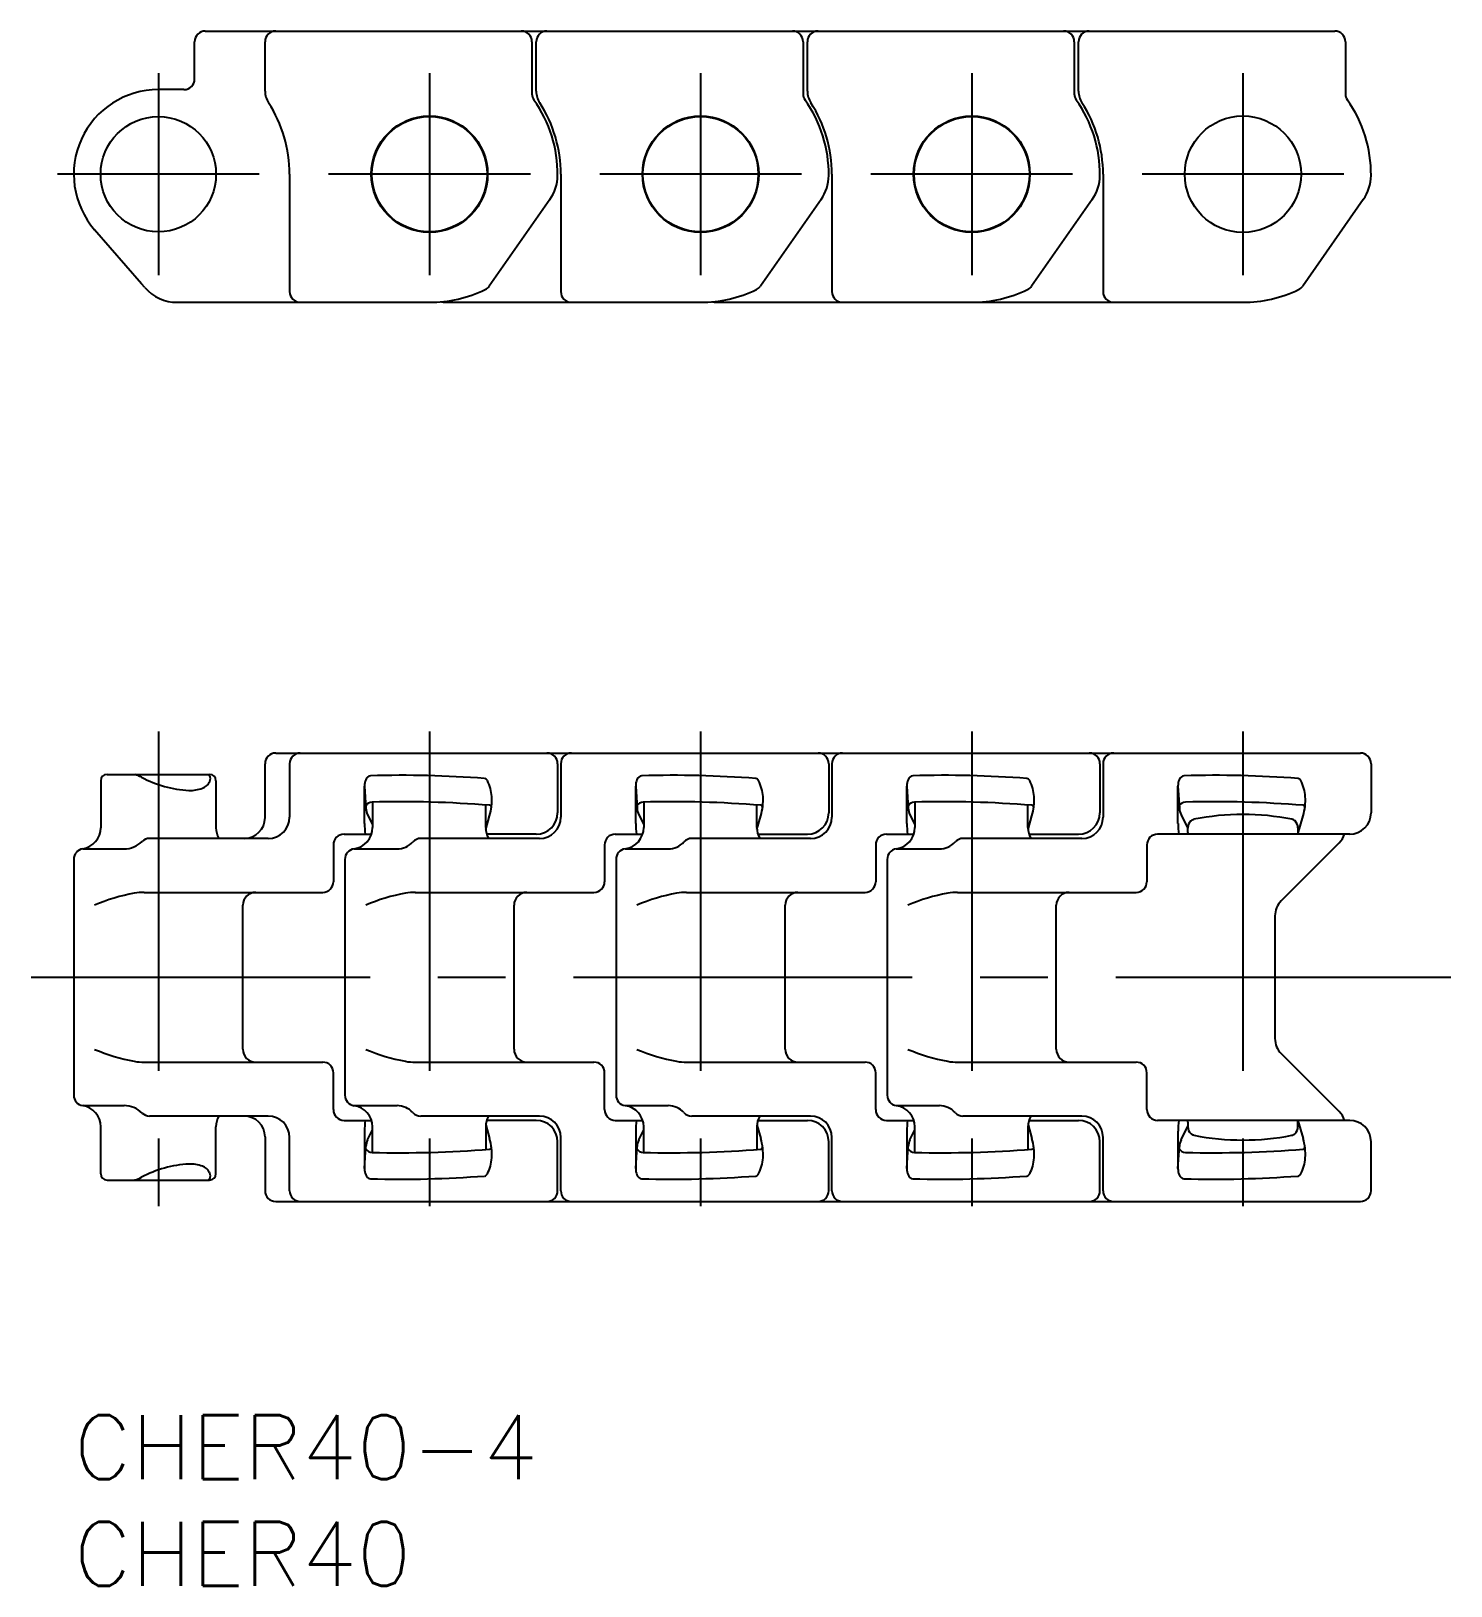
# Model space of a CAD drawing. Extents: x -2 to 64.5, y -8 to 64.8.
import ezdxf

# ---------------------------------------------------------------- set-up
doc = ezdxf.new("R2010")
doc.units = 0
doc.header["$LTSCALE"] = 0.5
doc.linetypes.add('CENTER', pattern=[50.8, 31.75, -6.35, 6.35, -6.35])
for name, color, linetype in [('MSM_CENTER', 1, 'CENTER'), ('MSM_CONTINUOUS', 7, 'CONTINUOUS'), ('MSM_PART_NUMBER', 7, 'CONTINUOUS')]:
    doc.layers.add(name, color=color, linetype=linetype)
doc.styles.get("Standard").update_dxf_attribs({"font": 'txt.shx', "height": 3, "bigfont": 'bigfont.shx'})

# ---------------------------------------------------------------- blocks, each defined once
blk = doc.blocks.new('*U11')
at = {"layer": 'MSM_PART_NUMBER'}
blk.add_text('CHER40-4', height=3, dxfattribs=at).set_placement((0, -3))
blk = doc.blocks.new('*U12')
at = {"layer": 'MSM_PART_NUMBER'}
blk.add_text('CHER40', height=3, dxfattribs=at).set_placement((0, -8))

msp = doc.modelspace()

# ---------------------------------------------------------------- linework, layer by layer
at = {"layer": 'MSM_CENTER'}
for p, q in [((3.96, 62.828), (3.96, 53.378)), ((16.66, 62.828), (16.66, 53.378)), ((29.36, 62.828), (29.36, 53.378)), ((42.06, 62.828), (42.06, 53.378)), ((54.76, 62.828), (54.76, 53.378)), ((8.685, 58.103), (-0.765, 58.103)), ((21.385, 58.103), (11.935, 58.103)), ((34.085, 58.103), (24.635, 58.103)), ((46.785, 58.103), (37.335, 58.103)), ((59.485, 58.103), (50.035, 58.103)), ((3.96, 32), (3.96, 9)), ((16.66, 32), (16.66, 9)), ((29.36, 32), (29.36, 9)), ((42.06, 32), (42.06, 9)), ((54.76, 32), (54.76, 9)), ((-2, 20.5), (64.501, 20.5))]:
    msp.add_line(p, q, dxfattribs=at)
at = {"layer": 'MSM_CONTINUOUS'}
for p, q in [((6.16, 64.803), (59.06, 64.803)), ((5.66, 62.563), (5.66, 64.303)), ((8.96, 61.992), (8.96, 64.303)), ((21.46, 64.303), (21.46, 61.866)), ((21.66, 61.992), (21.66, 64.303)), ((34.16, 64.303), (34.16, 61.866)), ((34.36, 61.992), (34.36, 64.303)), ((46.86, 64.303), (46.86, 61.866)), ((47.06, 61.992), (47.06, 64.303)), ((59.56, 64.303), (59.56, 61.866)), ((5.16, 62.063), (3.96, 62.063)), ((10.11, 58.103), (10.11, 52.603)), ((22.81, 58.103), (22.81, 52.603)), ((35.51, 58.103), (35.51, 52.603)), ((48.21, 58.103), (48.21, 52.603)), ((22.298, 56.915), (19.461, 52.864)), ((34.998, 56.915), (32.161, 52.864)), ((47.698, 56.915), (44.861, 52.864)), ((60.398, 56.915), (57.561, 52.864)), ((3.171, 52.975), (0.971, 55.505)), ((3.331, 52.791), (3.171, 52.975)), ((4.84, 52.103), (16.66, 52.103)), ((17.54, 52.103), (29.36, 52.103)), ((30.24, 52.103), (54.76, 52.103)), ((9.46, 31), (60.26, 31)), ((1.56, 30), (6.36, 30)), ((2.727, 30), (2.861, 29.987)), ((2.727, 30), (2.861, 29.987)), ((8.96, 27.98), (8.96, 30.5)), ((10.11, 30.5), (10.11, 28)), ((22.66, 30.5), (22.66, 28.2)), ((22.81, 30.5), (22.81, 28)), ((35.36, 30.5), (35.36, 28.2)), ((35.51, 30.5), (35.51, 28)), ((48.06, 30.5), (48.06, 28.2)), ((48.21, 30.5), (48.21, 28)), ((60.76, 30.5), (60.76, 28.2)), ((60.76, 30.5), (60.76, 28.2)), ((1.26, 29.7), (1.26, 27.5)), ((6.66, 29.7), (6.66, 27.5)), ((13.618, 27.705), (13.618, 29.452)), ((13.618, 29.452), (13.682, 28.419)), ((26.318, 27.705), (26.318, 29.452)), ((26.318, 29.452), (26.382, 28.419)), ((39.018, 27.705), (39.018, 29.452)), ((39.018, 29.452), (39.082, 28.419)), ((51.718, 27.705), (51.718, 29.452)), ((51.718, 29.452), (51.782, 28.419)), ((13.993, 28.701), (13.993, 27.505)), ((19.293, 27.505), (19.293, 28.57)), ((26.693, 28.701), (26.693, 27.505)), ((31.993, 27.505), (31.993, 28.57)), ((39.393, 28.701), (39.393, 27.505)), ((44.693, 27.505), (44.693, 28.57)), ((13.764, 28.112), (13.993, 27.649)), ((19.297, 27.415), (19.475, 28.052)), ((26.464, 28.112), (26.693, 27.649)), ((31.997, 27.415), (32.175, 28.052)), ((39.164, 28.112), (39.393, 27.649)), ((44.697, 27.415), (44.875, 28.052)), ((51.864, 28.112), (52.183, 27.469)), ((57.337, 27.2), (57.575, 28.052)), ((9.11, 27), (3.548, 27)), ((12.66, 27.2), (13.946, 27.2)), ((21.81, 27), (16.248, 27)), ((21.66, 27.2), (19.341, 27.2)), ((25.36, 27.2), (26.646, 27.2)), ((34.51, 27), (28.948, 27)), ((32.041, 27.2), (34.36, 27.2)), ((38.06, 27.2), (39.346, 27.2)), ((47.21, 27), (41.648, 27)), ((44.741, 27.2), (47.06, 27.2)), ((59.76, 27.2), (50.76, 27.2)), ((52.183, 27.278), (52.178, 27.2)), ((52.183, 27.278), (52.183, 27.498)), ((57.337, 27.498), (57.337, 27.2)), ((0.42, 26.513), (2.357, 26.513)), ((12.16, 26.7), (12.16, 24.975)), ((13.12, 26.513), (15.142, 26.513)), ((24.86, 26.7), (24.86, 24.975)), ((25.82, 26.513), (27.842, 26.513)), ((37.56, 26.7), (37.56, 24.975)), ((38.52, 26.513), (40.542, 26.513)), ((50.26, 26.7), (50.26, 24.975)), ((56.553, 24.076), (59.267, 26.79)), ((0, 26.019), (0, 14.981)), ((12.7, 26.019), (12.7, 14.981)), ((25.4, 26.019), (25.4, 14.981)), ((38.1, 26.019), (38.1, 14.981)), ((3.297, 24.475), (11.66, 24.475)), ((12.7, 24.475), (12.7, 24.475)), ((15.997, 24.475), (24.36, 24.475)), ((25.4, 24.475), (25.4, 24.475)), ((28.697, 24.475), (37.06, 24.475)), ((38.1, 24.475), (38.1, 24.475)), ((41.397, 24.475), (49.76, 24.475)), ((7.92, 17.125), (7.92, 23.875)), ((20.62, 17.125), (20.62, 23.875)), ((33.32, 17.125), (33.32, 23.875)), ((46.02, 17.125), (46.02, 23.875)), ((56.26, 23.369), (56.26, 17.631)), ((56.553, 16.924), (59.267, 14.21)), ((3.297, 16.525), (11.66, 16.525)), ((12.16, 14.3), (12.16, 16.025)), ((12.7, 16.525), (12.7, 16.525)), ((15.997, 16.525), (24.36, 16.525)), ((24.86, 14.3), (24.86, 16.025)), ((25.4, 16.525), (25.4, 16.525)), ((28.697, 16.525), (37.06, 16.525)), ((37.56, 14.3), (37.56, 16.025)), ((38.1, 16.525), (38.1, 16.525)), ((41.397, 16.525), (49.76, 16.525)), ((50.26, 14.3), (50.26, 16.025)), ((0.42, 14.487), (2.357, 14.487)), ((9.11, 14), (3.548, 14)), ((13.12, 14.487), (15.142, 14.487)), ((21.81, 14), (16.248, 14)), ((25.82, 14.487), (27.842, 14.487)), ((34.51, 14), (28.948, 14)), ((38.52, 14.487), (40.542, 14.487)), ((47.21, 14), (41.648, 14)), ((1.26, 11.3), (1.26, 13.5)), ((6.66, 11.3), (6.66, 13.5)), ((12.66, 13.8), (13.946, 13.8)), ((13.618, 13.295), (13.618, 11.548)), ((13.764, 12.888), (13.993, 13.351)), ((13.993, 12.299), (13.993, 13.495)), ((19.293, 13.495), (19.293, 12.43)), ((19.297, 13.585), (19.475, 12.948)), ((21.66, 13.8), (19.341, 13.8)), ((25.36, 13.8), (26.646, 13.8)), ((26.318, 13.295), (26.318, 11.548)), ((26.464, 12.888), (26.693, 13.351)), ((26.693, 12.299), (26.693, 13.495)), ((31.993, 13.495), (31.993, 12.43)), ((31.997, 13.585), (32.175, 12.948)), ((32.041, 13.8), (34.36, 13.8)), ((38.06, 13.8), (39.346, 13.8)), ((39.018, 13.295), (39.018, 11.548)), ((39.164, 12.888), (39.393, 13.351)), ((39.393, 12.299), (39.393, 13.495)), ((44.693, 13.495), (44.693, 12.43)), ((44.697, 13.585), (44.875, 12.948)), ((44.741, 13.8), (47.06, 13.8)), ((59.76, 13.8), (50.76, 13.8)), ((51.718, 13.295), (51.718, 11.548)), ((51.864, 12.888), (52.183, 13.531)), ((52.183, 13.722), (52.178, 13.8)), ((52.183, 13.722), (52.183, 13.502)), ((57.337, 13.502), (57.337, 13.8)), ((57.337, 13.8), (57.575, 12.948)), ((8.96, 13.02), (8.96, 10.5)), ((10.11, 10.5), (10.11, 13)), ((13.618, 11.548), (13.682, 12.581)), ((22.66, 10.5), (22.66, 12.8)), ((22.81, 10.5), (22.81, 13)), ((26.318, 11.548), (26.382, 12.581)), ((35.36, 10.5), (35.36, 12.8)), ((35.51, 10.5), (35.51, 13)), ((39.018, 11.548), (39.082, 12.581)), ((48.06, 10.5), (48.06, 12.8)), ((48.21, 10.5), (48.21, 13)), ((51.718, 11.548), (51.782, 12.581)), ((60.76, 10.5), (60.76, 12.8)), ((60.76, 10.5), (60.76, 12.8)), ((1.56, 11), (6.36, 11)), ((2.727, 11), (2.861, 11.013)), ((2.727, 11), (2.861, 11.013)), ((9.46, 10), (60.26, 10))]:
    msp.add_line(p, q, dxfattribs=at)
for centre, radius in [((3.96, 58.103), 2.7), ((16.66, 58.103), 2.725), ((16.66, 58.103), 2.7), ((29.36, 58.103), 2.725), ((29.36, 58.103), 2.7), ((42.06, 58.103), 2.725), ((42.06, 58.103), 2.7), ((54.76, 58.103), 2.725)]:
    msp.add_circle(centre, radius, dxfattribs=at)
for centre, radius, start, end in [((6.16, 64.303), 0.5, 90, 180), ((9.46, 64.303), 0.5, 90, 180), ((20.96, 64.303), 0.5, 0, 90), ((22.16, 64.303), 0.5, 90, 180), ((33.66, 64.303), 0.5, 0, 90), ((34.86, 64.303), 0.5, 90, 180), ((46.36, 64.303), 0.5, 0, 90), ((47.56, 64.303), 0.5, 90, 180), ((59.06, 64.303), 0.5, 0, 90), ((3.96, 58.103), 3.96, 90, 221), ((5.16, 62.563), 0.5, 270, 0), ((9.96, 61.992), 1, 180, 212.94839), ((22.66, 61.992), 1, 180, 212.94839), ((35.36, 61.992), 1, 180, 212.94839), ((48.06, 61.992), 1, 180, 212.94839), ((3.96, 58.103), 6.15, 0, 32.94839), ((21.96, 61.866), 0.5, 180, 215.37459), ((16.66, 58.103), 6, 359.41151, 35.37459), ((16.66, 58.103), 6.15, 0, 32.94839), ((34.66, 61.866), 0.5, 180, 215.37459), ((29.36, 58.103), 6, 359.41151, 35.37459), ((29.36, 58.103), 6.15, 0, 32.94839), ((47.36, 61.866), 0.5, 180, 215.37459), ((42.06, 58.103), 6, 359.41151, 35.37459), ((42.06, 58.103), 6.15, 0, 32.94839), ((60.06, 61.866), 0.5, 180, 215.37459), ((54.76, 58.103), 6, 359.41151, 35.37459), ((20.66, 58.062), 2, 325, 359.41151), ((33.36, 58.062), 2, 325, 359.41151), ((46.06, 58.062), 2, 325, 359.41151), ((58.76, 58.062), 2, 325, 359.41151), ((4.84, 54.103), 2, 221, 270), ((10.61, 52.603), 0.5, 180, 270), ((16.66, 58.103), 6, 270, 295.77713), ((19.052, 53.151), 0.5, 295.77713, 325), ((23.31, 52.603), 0.5, 180, 270), ((29.36, 58.103), 6, 270, 295.77713), ((31.752, 53.151), 0.5, 295.77713, 325), ((36.01, 52.603), 0.5, 180, 270), ((42.06, 58.103), 6, 270, 295.77713), ((44.452, 53.151), 0.5, 295.77713, 325), ((48.71, 52.603), 0.5, 180, 270), ((54.76, 58.103), 6, 270, 295.77713), ((57.152, 53.151), 0.5, 295.77713, 325), ((17.54, 54.103), 2, 260.74335, 270), ((30.24, 54.103), 2, 260.74335, 270), ((9.46, 30.5), 0.5, 90, 180), ((10.61, 30.5), 0.5, 90, 180), ((22.16, 30.5), 0.5, 0, 90), ((23.31, 30.5), 0.5, 90, 180), ((34.86, 30.5), 0.5, 0, 90), ((36.01, 30.5), 0.5, 90, 180), ((47.56, 30.5), 0.5, 0, 90), ((48.71, 30.5), 0.5, 90, 180), ((60.26, 30.5), 0.5, 0, 90), ((1.56, 29.7), 0.3, 90, 180), ((2.681, 29.082), 0.923, 58.15082, 78.78396), ((5.673, 34.582), 5.34, 242.02616, 267.00748), ((6.192, 29.811), 0.21, 15.07526, 57.65186), ((5.932, 29.827), 0.465, 333.72028, 4.85695), ((6.36, 29.7), 0.3, 0, 90), ((13.935, 29.668), 0.272, 97.71356, 162.35291), ((15.279, -22.93), 52.886, 85.69986, 91.49665), ((26.635, 29.668), 0.272, 97.71356, 162.35291), ((27.979, -22.93), 52.886, 85.69986, 91.49665), ((39.335, 29.668), 0.272, 97.71356, 162.35291), ((40.679, -22.93), 52.886, 85.69986, 91.49665), ((52.035, 29.668), 0.272, 97.71356, 162.35291), ((53.379, -22.93), 52.886, 85.69986, 91.49665), ((5.443, 30.951), 1.703, 268.351, 289.89316), ((5.829, 29.915), 0.597, 288.89923, 330.49761), ((14.366, 29.464), 0.748, 157.42669, 180.89809), ((19.206, 29.623), 0.188, 26.82825, 78.10033), ((17.488, 28.782), 2.101, 4.85096, 26.1459), ((27.066, 29.464), 0.748, 157.42669, 180.89809), ((31.906, 29.623), 0.188, 26.82825, 78.10033), ((30.188, 28.782), 2.101, 4.85096, 26.1459), ((39.766, 29.464), 0.748, 157.42669, 180.89809), ((44.606, 29.623), 0.188, 26.82825, 78.10033), ((42.888, 28.782), 2.101, 4.85096, 26.1459), ((52.466, 29.464), 0.748, 157.42669, 180.89809), ((57.306, 29.623), 0.188, 26.82825, 78.10033), ((55.588, 28.782), 2.101, 4.85096, 26.1459), ((13.97, 28.362), 0.339, 89.33414, 150.52972), ((14.48, 28.468), 0.8, 183.50559, 206.38935), ((15.309, -23.15), 51.868, 85.39435, 91.47462), ((19.463, 28.451), 0.1, 351.8421, 83.73908), ((17.074, 28.794), 2.513, 342.84234, 3.78327), ((26.67, 28.362), 0.339, 89.33414, 150.52972), ((27.18, 28.468), 0.8, 183.50559, 206.38935), ((28.009, -23.15), 51.868, 85.39435, 91.47462), ((32.163, 28.451), 0.1, 351.8421, 83.73908), ((29.774, 28.794), 2.513, 342.84234, 3.78327), ((39.37, 28.362), 0.339, 89.33414, 150.52972), ((39.88, 28.468), 0.8, 183.50559, 206.38935), ((40.709, -23.15), 51.868, 85.39435, 91.47462), ((44.863, 28.451), 0.1, 351.8421, 83.73908), ((42.474, 28.794), 2.513, 342.84234, 3.78327), ((52.07, 28.362), 0.339, 89.33414, 150.52972), ((52.58, 28.468), 0.8, 183.50559, 206.38935), ((53.409, -23.15), 51.868, 85.39435, 91.47462), ((57.563, 28.451), 0.1, 351.8421, 83.73908), ((55.174, 28.794), 2.513, 342.84234, 3.78327), ((7.974, 27.987), 0.987, 269.96148, 359.58099), ((9.11, 28), 1, 270, 0), ((17.15, 27.695), 3.531, 179.83893, 188.05653), ((21.66, 28.2), 1, 270, 0), ((21.81, 28), 1, 270, 0), ((29.85, 27.695), 3.531, 179.83893, 188.05653), ((34.36, 28.2), 1, 270, 0), ((34.51, 28), 1, 270, 0), ((42.55, 27.695), 3.531, 179.83893, 188.05653), ((47.06, 28.2), 1, 270, 0), ((47.21, 28), 1, 270, 0), ((55.25, 27.695), 3.531, 179.83893, 188.05653), ((52.626, 27.502), 0.443, 134.3936, 180.27387), ((54.76, 16.261), 11.861, 78.85752, 101.14248), ((56.994, 27.605), 0.3, 45.60648, 78.85752), ((56.894, 27.502), 0.443, 359.72613, 45.60648), ((59.76, 28.2), 1, 270, 0), ((0.26, 27.5), 1, 279.20691, 359.99999), ((3.548, 26.5), 0.5, 90, 134.48282), ((7.66, 27.5), 1, 180.00016, 209.99956), ((12.66, 26.7), 0.5, 90, 180), ((12.993, 27.505), 1, 277.91927, 0), ((16.248, 26.5), 0.5, 90, 137.52602), ((20.293, 27.505), 1, 180, 210), ((25.36, 26.7), 0.5, 90, 180), ((25.693, 27.505), 1, 277.91927, 0), ((28.948, 26.5), 0.5, 90, 137.52602), ((32.993, 27.505), 1, 180, 210), ((38.06, 26.7), 0.5, 90, 180), ((38.393, 27.505), 1, 277.91927, 0), ((41.648, 26.5), 0.5, 90, 137.52602), ((45.693, 27.505), 1, 180, 210), ((50.76, 26.7), 0.5, 90, 180), ((58.56, 27.497), 1, 315, 342.71914), ((0.5, 26.019), 0.5, 99.2069, 180), ((2.357, 27.713), 1.2, 270, 314.48282), ((13.2, 26.019), 0.5, 97.91927, 180), ((15.142, 27.513), 1, 270, 317.52602), ((25.9, 26.019), 0.5, 99.2069, 180), ((27.842, 27.513), 1, 270, 317.52602), ((38.6, 26.019), 0.5, 99.2069, 180), ((40.542, 27.513), 1, 270, 317.52602), ((11.66, 24.975), 0.5, 270, 0), ((24.36, 24.975), 0.5, 270, 0), ((37.06, 24.975), 0.5, 270, 0), ((49.76, 24.975), 0.5, 270, 0), ((4.447, 15.719), 8.866, 100.47921, 113.07993), ((3.317, 21.421), 3.054, 90.36075, 99.08588), ((8.52, 23.875), 0.6, 90, 180), ((17.147, 15.719), 8.866, 100.47921, 113.07993), ((16.017, 21.421), 3.054, 90.36075, 99.08588), ((21.22, 23.875), 0.6, 90, 180), ((29.847, 15.719), 8.866, 100.47921, 113.07993), ((28.717, 21.421), 3.054, 90.36075, 99.08588), ((33.92, 23.875), 0.6, 90, 180), ((42.547, 15.719), 8.866, 100.47921, 113.07993), ((41.417, 21.421), 3.054, 90.36075, 99.08588), ((46.62, 23.875), 0.6, 90, 180), ((57.26, 23.369), 1, 135, 180), ((57.26, 17.631), 1, 180, 225), ((4.447, 25.281), 8.866, 246.92007, 259.52079), ((8.52, 17.125), 0.6, 180, 270), ((17.147, 25.281), 8.866, 246.92007, 259.52079), ((21.22, 17.125), 0.6, 180, 270), ((29.847, 25.281), 8.866, 246.92007, 259.52079), ((33.92, 17.125), 0.6, 180, 270), ((42.547, 25.281), 8.866, 246.92007, 259.52079), ((46.62, 17.125), 0.6, 180, 270), ((3.317, 19.579), 3.054, 260.91412, 269.63925), ((11.66, 16.025), 0.5, 0, 90), ((16.017, 19.579), 3.054, 260.91412, 269.63925), ((24.36, 16.025), 0.5, 0, 90), ((28.717, 19.579), 3.054, 260.91412, 269.63925), ((37.06, 16.025), 0.5, 0, 90), ((41.417, 19.579), 3.054, 260.91412, 269.63925), ((49.76, 16.025), 0.5, 0, 90), ((0.5, 14.981), 0.5, 180, 260.7931), ((13.2, 14.981), 0.5, 180, 262.08073), ((25.9, 14.981), 0.5, 180, 260.7931), ((38.6, 14.981), 0.5, 180, 260.7931), ((0.26, 13.5), 1, 0.00001, 80.79309), ((2.357, 13.287), 1.2, 45.51718, 90), ((3.548, 14.5), 0.5, 225.51718, 270), ((7.66, 13.5), 1, 150.00044, 179.99984), ((7.974, 13.013), 0.987, 0.41901, 90.03852), ((9.11, 13), 1, 0, 90), ((12.66, 14.3), 0.5, 180, 270), ((12.993, 13.495), 1, 0, 82.08073), ((15.142, 13.487), 1, 42.47398, 90), ((16.248, 14.5), 0.5, 222.47398, 270), ((20.293, 13.495), 1, 150, 180), ((21.81, 13), 1, 0, 90), ((25.36, 14.3), 0.5, 180, 270), ((25.693, 13.495), 1, 0, 82.08073), ((27.842, 13.487), 1, 42.47398, 90), ((28.948, 14.5), 0.5, 222.47398, 270), ((32.993, 13.495), 1, 150, 180), ((34.51, 13), 1, 0, 90), ((38.06, 14.3), 0.5, 180, 270), ((38.393, 13.495), 1, 0, 82.08073), ((40.542, 13.487), 1, 42.47398, 90), ((41.648, 14.5), 0.5, 222.47398, 270), ((45.693, 13.495), 1, 150, 180), ((47.21, 13), 1, 0, 90), ((50.76, 14.3), 0.5, 180, 270), ((58.56, 13.503), 1, 17.28086, 45), ((17.15, 13.305), 3.531, 171.94347, 180.16107), ((21.66, 12.8), 1, 0, 90), ((29.85, 13.305), 3.531, 171.94347, 180.16107), ((34.36, 12.8), 1, 0, 90), ((42.55, 13.305), 3.531, 171.94347, 180.16107), ((47.06, 12.8), 1, 0, 90), ((55.25, 13.305), 3.531, 171.94347, 180.16107), ((52.626, 13.498), 0.443, 179.72613, 225.6064), ((56.994, 13.395), 0.3, 281.14248, 314.39352), ((56.894, 13.498), 0.443, 314.39352, 0.27387), ((59.76, 12.8), 1, 0, 90), ((13.97, 12.638), 0.339, 209.47028, 270.66586), ((14.48, 12.532), 0.8, 153.61065, 176.49441), ((15.309, 64.15), 51.868, 268.52538, 274.60565), ((19.463, 12.549), 0.1, 276.26092, 8.1579), ((17.074, 12.206), 2.513, 356.21673, 17.15766), ((26.67, 12.638), 0.339, 209.47028, 270.66586), ((27.18, 12.532), 0.8, 153.61065, 176.49441), ((28.009, 64.15), 51.868, 268.52538, 274.60565), ((32.163, 12.549), 0.1, 276.26092, 8.1579), ((29.774, 12.206), 2.513, 356.21673, 17.15766), ((39.37, 12.638), 0.339, 209.47028, 270.66586), ((39.88, 12.532), 0.8, 153.61065, 176.49441), ((40.709, 64.15), 51.868, 268.52538, 274.60565), ((44.863, 12.549), 0.1, 276.26092, 8.1579), ((42.474, 12.206), 2.513, 356.21673, 17.15766), ((52.07, 12.638), 0.339, 209.47028, 270.66586), ((52.58, 12.532), 0.8, 153.61065, 176.49441), ((53.409, 64.15), 51.868, 268.52538, 274.60565), ((54.76, 24.739), 11.861, 258.85752, 281.14248), ((57.563, 12.549), 0.1, 276.26092, 8.1579), ((55.174, 12.206), 2.513, 356.21673, 17.15766), ((5.673, 6.418), 5.34, 92.99252, 117.97384), ((5.443, 10.049), 1.703, 70.10684, 91.649), ((5.829, 11.085), 0.597, 29.50239, 71.10077), ((17.488, 12.218), 2.101, 333.8541, 355.14904), ((30.188, 12.218), 2.101, 333.8541, 355.14904), ((42.888, 12.218), 2.101, 333.8541, 355.14904), ((55.588, 12.218), 2.101, 333.8541, 355.14904), ((1.56, 11.3), 0.3, 180, 270), ((2.681, 11.918), 0.923, 281.21604, 301.84918), ((6.192, 11.189), 0.21, 302.34814, 344.92474), ((5.932, 11.173), 0.465, 355.14305, 26.27972), ((6.36, 11.3), 0.3, 270, 0), ((14.366, 11.536), 0.748, 179.10191, 202.57331), ((13.935, 11.332), 0.272, 197.64709, 262.28644), ((15.279, 63.93), 52.886, 268.50335, 274.30014), ((19.206, 11.377), 0.188, 281.89967, 333.17175), ((27.066, 11.536), 0.748, 179.10191, 202.57331), ((26.635, 11.332), 0.272, 197.64709, 262.28644), ((27.979, 63.93), 52.886, 268.50335, 274.30014), ((31.906, 11.377), 0.188, 281.89967, 333.17175), ((39.766, 11.536), 0.748, 179.10191, 202.57331), ((39.335, 11.332), 0.272, 197.64709, 262.28644), ((40.679, 63.93), 52.886, 268.50335, 274.30014), ((44.606, 11.377), 0.188, 281.89967, 333.17175), ((52.466, 11.536), 0.748, 179.10191, 202.57331), ((52.035, 11.332), 0.272, 197.64709, 262.28644), ((53.379, 63.93), 52.886, 268.50335, 274.30014), ((57.306, 11.377), 0.188, 281.89967, 333.17175), ((9.46, 10.5), 0.5, 180, 270), ((10.61, 10.5), 0.5, 180, 270), ((22.16, 10.5), 0.5, 270, 360), ((23.31, 10.5), 0.5, 180, 270), ((34.86, 10.5), 0.5, 270, 360), ((36.01, 10.5), 0.5, 180, 270), ((47.56, 10.5), 0.5, 270, 360), ((48.71, 10.5), 0.5, 180, 270), ((60.26, 10.5), 0.5, 270, 360)]:
    msp.add_arc(centre, radius, start, end, dxfattribs=at)
at = {"layer": 'MSM_CONTINUOUS', "extrusion": (0, 0, -1)}
for centre, start, end in [((-52.526, 27.605), 45.6064, 78.85752), ((-52.526, 13.395), 281.14248, 314.3936)]:
    msp.add_arc(centre, 0.3, start, end, dxfattribs=at)

# ---------------------------------------------------------------- block references
at = {"layer": 'MSM_CONTINUOUS'}
for name in ['*U11', '*U12']:
    msp.add_blockref(name, (0, 0), dxfattribs=at)

doc.saveas('drawing.dxf')
